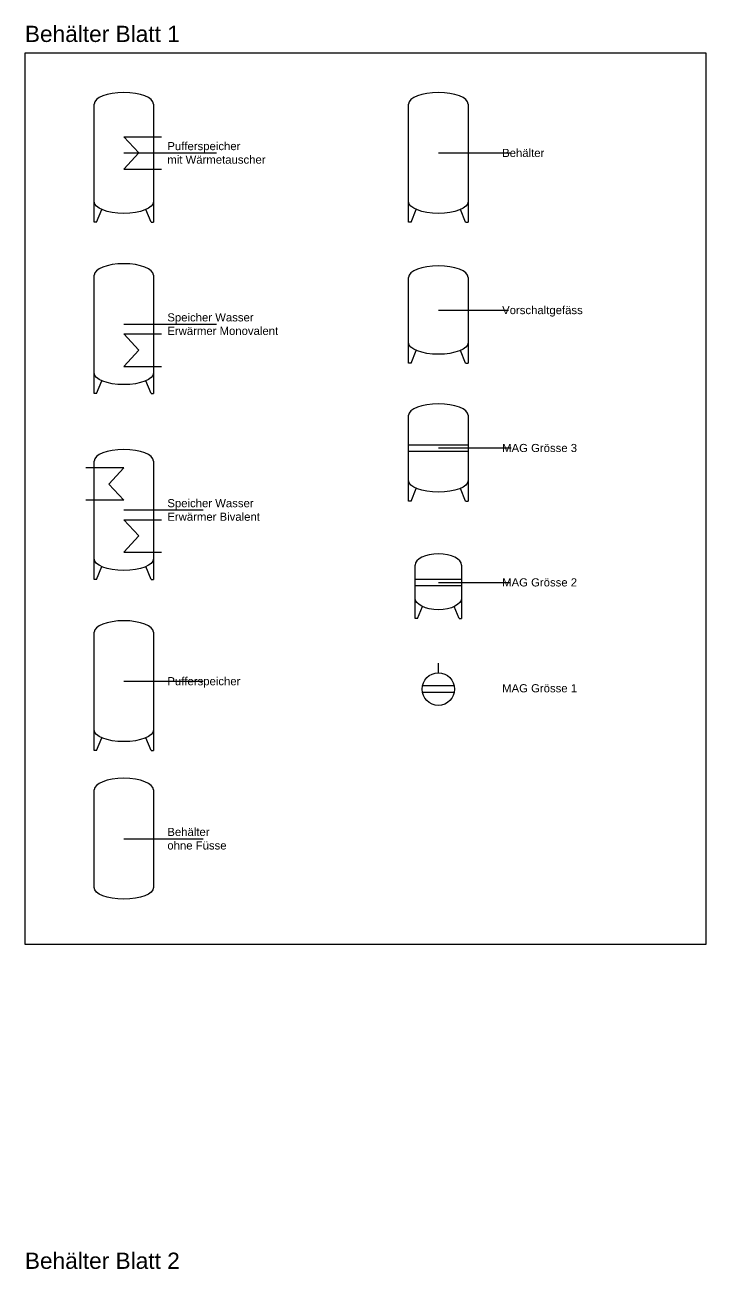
# Model space of a CAD drawing. Header units: millimetres. Extents: x 5800 to 16300, y -37466 to 14488.
# Drawn here: x 5800 to 16300, y -4677 to 14488 of the extents above; entities that cross this region are included whole.
import ezdxf
from ezdxf.enums import TextEntityAlignment as Align

# ---------------------------------------------------------------- set-up
doc = ezdxf.new("R2010")
doc.units = ezdxf.units.MM
doc.styles.get("Standard").update_dxf_attribs({"font": 'arial.ttf'})

# ---------------------------------------------------------------- blocks, each defined once
blk = doc.blocks.new('Speicher Wasser Erwärmer Monovalent')
for p, q in [((-458, -791), (-458, 753)), ((-458, -1069), (-458, 753)), ((458, 753), (458, -1069)), ((0, -150), (583, -150)), ((0, -150), (229, -400)), ((229, -400), (0, -650)), ((0, -650), (583, -650)), ((-419, -1069), (-341, -872)), ((419, -1069), (341, -872)), ((-419, -1069), (-458, -1069)), ((419, -1069), (458, -1069))]:
    blk.add_line(p, q)
blk.add_ellipse((0, 753), major_axis=(-458, 0), ratio=0.388015, start_param=3.141593, end_param=6.283185)
at = {"extrusion": (0, 0, -1)}
blk.add_ellipse((0, -753), major_axis=(-458, 0), ratio=0.388015, start_param=3.141593, end_param=6.283185, dxfattribs=at)
blk = doc.blocks.new('Speicher Wasser Erwärmer Bivalent')
for p, q in [((0, 650), (-583, 650)), ((-458, -791), (-458, 753)), ((-458, -1069), (-458, 753)), ((-229, 400), (0, 650)), ((458, 753), (458, -1069)), ((0, 150), (-229, 400)), ((0, 150), (-583, 150)), ((0, -150), (583, -150)), ((0, -150), (229, -400)), ((229, -400), (0, -650)), ((0, -650), (583, -650)), ((-419, -1069), (-341, -872)), ((419, -1069), (341, -872)), ((-419, -1069), (-458, -1069)), ((419, -1069), (458, -1069))]:
    blk.add_line(p, q)
blk.add_ellipse((0, 753), major_axis=(-458, 0), ratio=0.388015, start_param=3.141593, end_param=6.283185)
at = {"extrusion": (0, 0, -1)}
blk.add_ellipse((0, -753), major_axis=(-458, 0), ratio=0.388015, start_param=3.141593, end_param=6.283185, dxfattribs=at)
blk = doc.blocks.new('Pufferspeicher')
for p, q in [((-458, -791), (-458, 753)), ((-458, -1069), (-458, 753)), ((458, 753), (458, -1069)), ((-419, -1069), (-341, -872)), ((419, -1069), (341, -872)), ((-419, -1069), (-458, -1069)), ((419, -1069), (458, -1069))]:
    blk.add_line(p, q)
blk.add_ellipse((0, 753), major_axis=(-458, 0), ratio=0.388015, start_param=3.141593, end_param=6.283185)
at = {"extrusion": (0, 0, -1)}
blk.add_ellipse((0, -753), major_axis=(-458, 0), ratio=0.388015, start_param=3.141593, end_param=6.283185, dxfattribs=at)
blk = doc.blocks.new('Behälter')
for p, q in [((-458, -791), (-458, 753)), ((-458, -1069), (-458, 753)), ((458, 753), (458, -1069)), ((-419, -1069), (-341, -872)), ((419, -1069), (341, -872)), ((-419, -1069), (-458, -1069)), ((419, -1069), (458, -1069))]:
    blk.add_line(p, q)
blk.add_ellipse((0, 753), major_axis=(-458, 0), ratio=0.388015, start_param=3.141593, end_param=6.283185)
at = {"extrusion": (0, 0, -1)}
blk.add_ellipse((0, -753), major_axis=(-458, 0), ratio=0.388015, start_param=3.141593, end_param=6.283185, dxfattribs=at)
blk = doc.blocks.new('Vorschaltgefäss')
for p, q in [((-458, -541), (-458, 503)), ((-458, -819), (-458, 503)), ((458, 503), (458, -819)), ((-419, -819), (-341, -622)), ((419, -819), (341, -622)), ((-419, -819), (-458, -819)), ((419, -819), (458, -819))]:
    blk.add_line(p, q)
blk.add_ellipse((0, 503), major_axis=(-458, 0), ratio=0.388015, start_param=3.141593, end_param=6.283185)
at = {"extrusion": (0, 0, -1)}
blk.add_ellipse((0, -503), major_axis=(-458, 0), ratio=0.388015, start_param=3.141593, end_param=6.283185, dxfattribs=at)
blk = doc.blocks.new('MAG Grösse 3')
for p, q in [((-458, -541), (-458, 503)), ((-458, -819), (-458, 503)), ((458, 503), (458, -819)), ((-458, 50), (458, 50)), ((-458, -50), (458, -50)), ((-419, -819), (-341, -622)), ((419, -819), (341, -622)), ((-419, -819), (-458, -819)), ((419, -819), (458, -819))]:
    blk.add_line(p, q)
blk.add_ellipse((0, 503), major_axis=(-458, 0), ratio=0.388015, start_param=3.141593, end_param=6.283185)
at = {"extrusion": (0, 0, -1)}
blk.add_ellipse((0, -503), major_axis=(-458, 0), ratio=0.388015, start_param=3.141593, end_param=6.283185, dxfattribs=at)
blk = doc.blocks.new('MAG Grösse 2')
for p, q in [((-358, -281), (-358, 263)), ((-358, -559), (-358, 263)), ((358, 263), (358, -559)), ((-358, 50), (358, 50)), ((-358, -50), (358, -50)), ((-319, -559), (-245, -373)), ((319, -559), (245, -373)), ((-319, -559), (-358, -559)), ((319, -559), (358, -559))]:
    blk.add_line(p, q)
blk.add_ellipse((0, 263), major_axis=(-358, 0), ratio=0.496258, start_param=3.141593, end_param=6.283185)
at = {"extrusion": (0, 0, -1)}
blk.add_ellipse((0, -243), major_axis=(-358, 0), ratio=0.496258, start_param=3.141593, end_param=6.283185, dxfattribs=at)
blk = doc.blocks.new('MAG Grösse 1')
for p, q in [((0, -150), (0, 0)), ((245, -350), (-245, -350)), ((245, -450), (-245, -450))]:
    blk.add_line(p, q)
blk.add_circle((0, -400), 250)
blk = doc.blocks.new('Pufferspeicher mit Wärmetauscher')
for p, q in [((-458, -791), (-458, 753)), ((-458, -1069), (-458, 753)), ((458, 753), (458, -1069)), ((0, 250), (583, 250)), ((0, 250), (229, 0)), ((229, 0), (0, -250)), ((0, -250), (583, -250)), ((-419, -1069), (-341, -872)), ((419, -1069), (341, -872)), ((-419, -1069), (-458, -1069)), ((419, -1069), (458, -1069))]:
    blk.add_line(p, q)
blk.add_ellipse((0, 753), major_axis=(-458, 0), ratio=0.388015, start_param=3.141593, end_param=6.283185)
at = {"extrusion": (0, 0, -1)}
blk.add_ellipse((0, -753), major_axis=(-458, 0), ratio=0.388015, start_param=3.141593, end_param=6.283185, dxfattribs=at)
blk = doc.blocks.new('Behälter ohne Füsse')
for p, q in [((-458, -753), (-458, 753)), ((-458, -753), (-458, 753)), ((458, 753), (458, -753))]:
    blk.add_line(p, q)
blk.add_ellipse((0, 753), major_axis=(-458, 0), ratio=0.388015, start_param=3.141593, end_param=6.283185)
at = {"extrusion": (0, 0, -1)}
blk.add_ellipse((0, -753), major_axis=(-458, 0), ratio=0.388015, start_param=3.141593, end_param=6.283185, dxfattribs=at)

msp = doc.modelspace()

# ---------------------------------------------------------------- linework, layer by layer
for p, q in [((7325, 12516), (8754, 12516)), ((12173, 12516), (13291, 12516)), ((12173, 10095), (13252, 10095)), ((7325, 9878), (8754, 9878)), ((12173, 7971), (13293, 7971)), ((7325, 7016), (8546, 7016)), ((12173, 5901), (13272, 5901)), ((7325, 4379), (8546, 4379)), ((7325, 1952), (8546, 1952))]:
    msp.add_line(p, q)
msp.add_lwpolyline([(5800, 14050), (5800, 330), (16300, 330), (16300, 14050), (5800, 14050)])

# ---------------------------------------------------------------- block references
for name, p in [('Pufferspeicher mit Wärmetauscher', (7325, 12516)), ('Behälter', (12173, 12516)), ('Speicher Wasser Erwärmer Monovalent', (7325, 9878)), ('Vorschaltgefäss', (12173, 10095)), ('MAG Grösse 3', (12173, 7971)), ('Speicher Wasser Erwärmer Bivalent', (7325, 7016)), ('MAG Grösse 2', (12173, 5901)), ('Pufferspeicher', (7325, 4379)), ('MAG Grösse 1', (12173, 4657)), ('Behälter ohne Füsse', (7325, 1952))]:
    msp.add_blockref(name, p)

# ---------------------------------------------------------------- texts
at = {"color": 7}
for s, p in [('Behälter', (13156, 12516)), ('Vorschaltgefäss', (13156, 10095)), ('MAG Grösse 3', (13156, 7971)), ('MAG Grösse 2', (13156, 5901)), ('Pufferspeicher', (7996, 4379)), ('MAG Grösse 1', (13156, 4270))]:
    msp.add_text(s, height=125, dxfattribs=at).set_placement(p, align=Align.MIDDLE_LEFT)
at = {"char_height": 250, "attachment_point": 4}
for s, insert in [('Behälter Blatt 1', (5800, 14348)), ('Behälter Blatt 2', (5800, -4550))]:
    msp.add_mtext_dynamic_manual_height_columns(s, width=4100.87, gutter_width=12.5, heights=[0], dxfattribs=dict(at, insert=insert))
at = {"color": 7, "char_height": 125, "attachment_point": 4}
for s, insert, width in [('Pufferspeicher \\Pmit Wärmetauscher', (7996, 12516), 2690.57), ('Speicher Wasser \\PErwärmer Monovalent', (7996, 9878), 3086.12), ('Speicher Wasser \\PErwärmer Bivalent', (7996, 7016), 2804.57), ('Behälter \\Pohne Füsse', (7996, 1952), 1611.44)]:
    msp.add_mtext(s, dxfattribs=dict(at, insert=insert, width=width))

doc.saveas('drawing.dxf')
